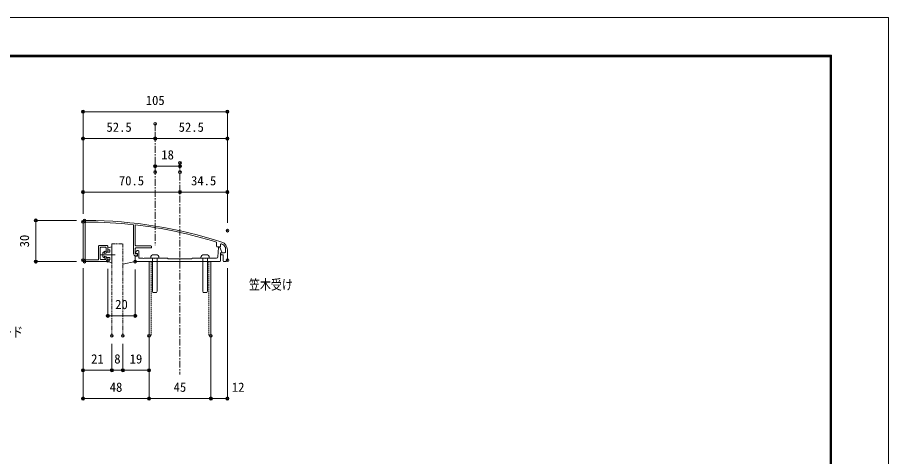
# Model space of a CAD drawing. Units: millimetres, scale not verified. Extents: x -1682 to 1682, y -1188 to 1188.
# Drawn here: x 415 to 1682, y 549 to 1188 of the extents above; entities that cross this region are included whole.
import ezdxf
from ezdxf.enums import TextEntityAlignment as Align

# ---------------------------------------------------------------- set-up
doc = ezdxf.new("R2010")
doc.units = ezdxf.units.MM
doc.header["$LTSCALE"] = 8
doc.header["$PDMODE"] = 32
doc.header["$PDSIZE"] = 4
for name, pattern in [('USER1', [2, 1.25, -0.25, 0.25, -0.25]), ('USER2', [1.25, 0.625, -0.125, 0.125, -0.125, 0.125, -0.125]), ('USER3', [0.375, 0.25, -0.125])]:
    doc.linetypes.add(name, pattern=pattern)
for name, color, linetype, lineweight in [('0-0_0', 7, 'Continuous', 18), ('0-1_DEFPOINTS', 7, 'Continuous', 18), ('0-3_MOJI', 7, 'Continuous', 18), ('0-4_アンカー', 4, 'Continuous', 18), ('0-5_WAKU', 7, 'Continuous', 18), ('0-6_6ﾊｯﾁﾝｸﾞ', 4, 'Continuous', 18), ('0-8_3中心線', 2, 'USER1', 18), ('0-9_41ｱﾙﾐ', 6, 'Continuous', 18), ('0-A_1手摺寸法', 7, 'Continuous', 18), ('0-D_2a', 1, 'USER2', 18), ('0-E_4アルミ', 6, 'Continuous', 18)]:
    doc.layers.add(name, color=color, linetype=linetype, lineweight=lineweight)
doc.layers.add('0-2_笠木', color=7, linetype='Continuous')
doc.styles.add('ＭＳ ゴシック', font='')
doc.styles.get('ＭＳ ゴシック').set_extended_font_data('MS Gothic')

# ---------------------------------------------------------------- blocks, each defined once
blk = doc.blocks.new('_ORIGIN2')
at = {"layer": '0-0_0'}
blk.add_line((-1, 0), (-2, 0), dxfattribs=at)
for radius in [1, 0.5]:
    blk.add_circle((0, 0), radius, dxfattribs=at)
blk = doc.blocks.new('D10')
at = {"layer": '0-1_DEFPOINTS'}
for p in [(1111.5, 4190.65), (1111.5, 3870.58), (1531.5, 3844.69)]:
    blk.add_point(p, dxfattribs=at)
at = {"layer": '0-A_1手摺寸法'}
for p, q in [((1111.5, 3893.58), (1111.5, 4190.65)), ((1522.3, 4190.65), (1120.7, 4190.65)), ((1531.5, 3867.69), (1531.5, 4190.65))]:
    blk.add_line(p, q, dxfattribs=at)
at = {"layer": '0-A_1手摺寸法', "xscale": 4.6, "yscale": 4.6, "rotation": 180}
blk.add_blockref('_ORIGIN2', (1111.5, 4190.65), dxfattribs=at)
at = {"layer": '0-A_1手摺寸法', "xscale": 4.6, "yscale": 4.6}
blk.add_blockref('_ORIGIN2', (1531.5, 4190.65), dxfattribs=at)
at = {"layer": '0-A_1手摺寸法', "style": 'ＭＳ ゴシック'}
blk.add_text('105', height=26.98, dxfattribs=at).set_placement((1293.9, 4202.15), align=Align.BOTTOM_LEFT)
blk = doc.blocks.new('D19')
at = {"layer": '0-1_DEFPOINTS'}
for p in [(1321.5, 4155.19), (1321.5, 4112.63), (1531.5, 3844.69)]:
    blk.add_point(p, dxfattribs=at)
at = {"layer": '0-A_1手摺寸法'}
for p, q in [((1321.5, 4132.19), (1321.5, 4112.63)), ((1522.3, 4112.63), (1330.7, 4112.63)), ((1531.5, 3867.69), (1531.5, 4112.63))]:
    blk.add_line(p, q, dxfattribs=at)
at = {"layer": '0-A_1手摺寸法', "xscale": 4.6, "yscale": 4.6, "rotation": 180}
blk.add_blockref('_ORIGIN2', (1321.5, 4112.63), dxfattribs=at)
at = {"layer": '0-A_1手摺寸法', "xscale": 4.6, "yscale": 4.6}
blk.add_blockref('_ORIGIN2', (1531.5, 4112.63), dxfattribs=at)
at = {"layer": '0-A_1手摺寸法', "style": 'ＭＳ ゴシック'}
blk.add_text('52.5', height=26.98, dxfattribs=at).set_placement((1389.7, 4124.13), align=Align.BOTTOM_LEFT)
blk = doc.blocks.new('D20')
at = {"layer": '0-1_DEFPOINTS'}
for p in [(1321.5, 4155.19), (1111.5, 4112.63), (1111.5, 3870.58)]:
    blk.add_point(p, dxfattribs=at)
at = {"layer": '0-A_1手摺寸法'}
for p, q in [((1321.5, 4132.19), (1321.5, 4112.63)), ((1111.5, 3893.58), (1111.5, 4112.63)), ((1312.3, 4112.63), (1120.7, 4112.63))]:
    blk.add_line(p, q, dxfattribs=at)
at = {"layer": '0-A_1手摺寸法', "xscale": 4.6, "yscale": 4.6, "rotation": 180}
blk.add_blockref('_ORIGIN2', (1111.5, 4112.63), dxfattribs=at)
at = {"layer": '0-A_1手摺寸法', "xscale": 4.6, "yscale": 4.6}
blk.add_blockref('_ORIGIN2', (1321.5, 4112.63), dxfattribs=at)
at = {"layer": '0-A_1手摺寸法', "style": 'ＭＳ ゴシック'}
blk.add_text('52.5', height=26.98, dxfattribs=at).set_placement((1179.7, 4124.13), align=Align.BOTTOM_LEFT)
blk = doc.blocks.new('D21')
at = {"layer": '0-1_DEFPOINTS'}
for p in [(1393.5, 4042.24), (1393.5, 3956.91), (1531.5, 3844.69)]:
    blk.add_point(p, dxfattribs=at)
at = {"layer": '0-A_1手摺寸法'}
blk.add_line((1522.3, 3956.91), (1402.7, 3956.91), dxfattribs=at)
at = {"layer": '0-A_1手摺寸法', "xscale": 4.6, "yscale": 4.6, "rotation": 180}
blk.add_blockref('_ORIGIN2', (1393.5, 3956.91), dxfattribs=at)
at = {"layer": '0-A_1手摺寸法', "xscale": 4.6, "yscale": 4.6}
blk.add_blockref('_ORIGIN2', (1531.5, 3956.91), dxfattribs=at)
at = {"layer": '0-A_1手摺寸法', "style": 'ＭＳ ゴシック'}
blk.add_text('34.5', height=26.98, dxfattribs=at).set_placement((1425.7, 3968.41), align=Align.BOTTOM_LEFT)
blk = doc.blocks.new('D22')
at = {"layer": '0-1_DEFPOINTS'}
for p in [(1393.5, 4042.24), (1111.5, 3956.91), (1111.5, 3870.58)]:
    blk.add_point(p, dxfattribs=at)
at = {"layer": '0-A_1手摺寸法'}
blk.add_line((1384.3, 3956.91), (1120.7, 3956.91), dxfattribs=at)
at = {"layer": '0-A_1手摺寸法', "xscale": 4.6, "yscale": 4.6, "rotation": 180}
blk.add_blockref('_ORIGIN2', (1111.5, 3956.91), dxfattribs=at)
at = {"layer": '0-A_1手摺寸法', "xscale": 4.6, "yscale": 4.6}
blk.add_blockref('_ORIGIN2', (1393.5, 3956.91), dxfattribs=at)
at = {"layer": '0-A_1手摺寸法', "style": 'ＭＳ ゴシック'}
blk.add_text('70.5', height=26.98, dxfattribs=at).set_placement((1215.7, 3968.41), align=Align.BOTTOM_LEFT)
blk = doc.blocks.new('D23')
at = {"layer": '0-1_DEFPOINTS'}
for p in [(1531.5, 3758.58), (1483.5, 3538.5), (1483.5, 3356.27)]:
    blk.add_point(p, dxfattribs=at)
at = {"layer": '0-A_1手摺寸法'}
for p, q in [((1531.5, 3735.58), (1531.5, 3356.27)), ((1483.5, 3515.5), (1483.5, 3356.27)), ((1522.3, 3356.27), (1492.7, 3356.27))]:
    blk.add_line(p, q, dxfattribs=at)
at = {"layer": '0-A_1手摺寸法', "xscale": 4.6, "yscale": 4.6, "rotation": 180}
blk.add_blockref('_ORIGIN2', (1483.5, 3356.27), dxfattribs=at)
at = {"layer": '0-A_1手摺寸法', "xscale": 4.6, "yscale": 4.6}
blk.add_blockref('_ORIGIN2', (1531.5, 3356.27), dxfattribs=at)
at = {"layer": '0-A_1手摺寸法', "style": 'ＭＳ ゴシック'}
blk.add_text('12', height=26.98, dxfattribs=at).set_placement((1544.43, 3367.77), align=Align.BOTTOM_LEFT)
blk = doc.blocks.new('D24')
at = {"layer": '0-1_DEFPOINTS'}
for p in [(1303.5, 3538.5), (1483.5, 3538.5), (1303.5, 3356.27)]:
    blk.add_point(p, dxfattribs=at)
at = {"layer": '0-A_1手摺寸法'}
for p, q in [((1303.5, 3515.5), (1303.5, 3356.27)), ((1483.5, 3515.5), (1483.5, 3356.27)), ((1474.3, 3356.27), (1312.7, 3356.27))]:
    blk.add_line(p, q, dxfattribs=at)
at = {"layer": '0-A_1手摺寸法', "xscale": 4.6, "yscale": 4.6, "rotation": 180}
blk.add_blockref('_ORIGIN2', (1303.5, 3356.27), dxfattribs=at)
at = {"layer": '0-A_1手摺寸法', "xscale": 4.6, "yscale": 4.6}
blk.add_blockref('_ORIGIN2', (1483.5, 3356.27), dxfattribs=at)
at = {"layer": '0-A_1手摺寸法', "style": 'ＭＳ ゴシック'}
blk.add_text('45', height=26.98, dxfattribs=at).set_placement((1375.1, 3367.77), align=Align.BOTTOM_LEFT)
blk = doc.blocks.new('D25')
at = {"layer": '0-1_DEFPOINTS'}
for p in [(1111.5, 3758.58), (1303.5, 3538.5), (1111.5, 3356.27)]:
    blk.add_point(p, dxfattribs=at)
at = {"layer": '0-A_1手摺寸法'}
for p, q in [((1111.5, 3735.58), (1111.5, 3356.27)), ((1303.5, 3515.5), (1303.5, 3356.27)), ((1294.3, 3356.27), (1120.7, 3356.27))]:
    blk.add_line(p, q, dxfattribs=at)
at = {"layer": '0-A_1手摺寸法', "xscale": 4.6, "yscale": 4.6, "rotation": 180}
blk.add_blockref('_ORIGIN2', (1111.5, 3356.27), dxfattribs=at)
at = {"layer": '0-A_1手摺寸法', "xscale": 4.6, "yscale": 4.6}
blk.add_blockref('_ORIGIN2', (1303.5, 3356.27), dxfattribs=at)
at = {"layer": '0-A_1手摺寸法', "style": 'ＭＳ ゴシック'}
blk.add_text('48', height=26.98, dxfattribs=at).set_placement((1189.1, 3367.77), align=Align.BOTTOM_LEFT)
blk = doc.blocks.new('D26')
at = {"layer": '0-1_DEFPOINTS'}
for p in [(1227.5, 3538.5), (1303.5, 3538.5), (1227.5, 3438.6)]:
    blk.add_point(p, dxfattribs=at)
at = {"layer": '0-A_1手摺寸法'}
for p, q in [((1227.5, 3515.5), (1227.5, 3438.6)), ((1303.5, 3515.5), (1303.5, 3438.6)), ((1294.3, 3438.6), (1236.7, 3438.6))]:
    blk.add_line(p, q, dxfattribs=at)
at = {"layer": '0-A_1手摺寸法', "xscale": 4.6, "yscale": 4.6, "rotation": 180}
blk.add_blockref('_ORIGIN2', (1227.5, 3438.6), dxfattribs=at)
at = {"layer": '0-A_1手摺寸法', "xscale": 4.6, "yscale": 4.6}
blk.add_blockref('_ORIGIN2', (1303.5, 3438.6), dxfattribs=at)
at = {"layer": '0-A_1手摺寸法', "style": 'ＭＳ ゴシック'}
blk.add_text('19', height=26.98, dxfattribs=at).set_placement((1247.1, 3450.1), align=Align.BOTTOM_LEFT)
blk = doc.blocks.new('D27')
at = {"layer": '0-1_DEFPOINTS'}
for p in [(1195.5, 3538.5), (1227.5, 3538.5), (1195.5, 3438.6)]:
    blk.add_point(p, dxfattribs=at)
at = {"layer": '0-A_1手摺寸法'}
for p, q in [((1195.5, 3515.5), (1195.5, 3438.6)), ((1227.5, 3515.5), (1227.5, 3438.6)), ((1186.3, 3438.6), (1177.1, 3438.6)), ((1227.5, 3438.6), (1195.5, 3438.6)), ((1236.7, 3438.6), (1245.9, 3438.6))]:
    blk.add_line(p, q, dxfattribs=at)
at = {"layer": '0-A_1手摺寸法', "xscale": 4.6, "yscale": 4.6}
blk.add_blockref('_ORIGIN2', (1195.5, 3438.6), dxfattribs=at)
at = {"layer": '0-A_1手摺寸法', "xscale": 4.6, "yscale": 4.6, "rotation": 180}
blk.add_blockref('_ORIGIN2', (1227.5, 3438.6), dxfattribs=at)
at = {"layer": '0-A_1手摺寸法', "style": 'ＭＳ ゴシック'}
blk.add_text('8', height=27, dxfattribs=at).set_placement((1202.3, 3450.1), align=Align.BOTTOM_LEFT)
blk = doc.blocks.new('D28')
at = {"layer": '0-1_DEFPOINTS'}
for p in [(1115.5, 3874.58), (974.06, 3754.58), (1115.5, 3754.58)]:
    blk.add_point(p, dxfattribs=at)
at = {"layer": '0-A_1手摺寸法'}
for p, q in [((1092.5, 3874.58), (974.06, 3874.58)), ((974.06, 3865.38), (974.06, 3763.78)), ((1092.5, 3754.58), (974.06, 3754.58))]:
    blk.add_line(p, q, dxfattribs=at)
at = {"layer": '0-A_1手摺寸法', "xscale": 4.6, "yscale": 4.6}
for p, rotation in [((974.06, 3874.58), 90), ((974.06, 3754.58), 270)]:
    blk.add_blockref('_ORIGIN2', p, dxfattribs=dict(at, rotation=rotation))
at = {"layer": '0-A_1手摺寸法', "style": 'ＭＳ ゴシック'}
blk.add_text('30', height=26.98, rotation=90, dxfattribs=at).set_placement((962.56, 3796.18), align=Align.BOTTOM_LEFT)
blk = doc.blocks.new('D29')
at = {"layer": '0-1_DEFPOINTS'}
for p in [(1111.5, 3758.58), (1195.5, 3538.5), (1195.5, 3438.6)]:
    blk.add_point(p, dxfattribs=at)
at = {"layer": '0-A_1手摺寸法'}
for p, q in [((1111.5, 3735.58), (1111.5, 3438.6)), ((1195.5, 3515.5), (1195.5, 3438.6)), ((1120.7, 3438.6), (1186.3, 3438.6))]:
    blk.add_line(p, q, dxfattribs=at)
at = {"layer": '0-A_1手摺寸法', "xscale": 4.6, "yscale": 4.6, "rotation": 180}
blk.add_blockref('_ORIGIN2', (1111.5, 3438.6), dxfattribs=at)
at = {"layer": '0-A_1手摺寸法', "xscale": 4.6, "yscale": 4.6}
blk.add_blockref('_ORIGIN2', (1195.5, 3438.6), dxfattribs=at)
at = {"layer": '0-A_1手摺寸法', "style": 'ＭＳ ゴシック'}
blk.add_text('21', height=26.98, dxfattribs=at).set_placement((1135.1, 3450.1), align=Align.BOTTOM_LEFT)
blk = doc.blocks.new('D30')
at = {"layer": '0-1_DEFPOINTS'}
for p in [(1321.5, 4032.31), (1321.5, 4015.25), (1393.5, 4015.25)]:
    blk.add_point(p, dxfattribs=at)
at = {"layer": '0-A_1手摺寸法'}
blk.add_line((1384.3, 4032.31), (1330.7, 4032.31), dxfattribs=at)
at = {"layer": '0-A_1手摺寸法', "xscale": 4.6, "yscale": 4.6, "rotation": 180}
blk.add_blockref('_ORIGIN2', (1321.5, 4032.31), dxfattribs=at)
at = {"layer": '0-A_1手摺寸法', "xscale": 4.6, "yscale": 4.6}
blk.add_blockref('_ORIGIN2', (1393.5, 4032.31), dxfattribs=at)
at = {"layer": '0-A_1手摺寸法', "style": 'ＭＳ ゴシック'}
blk.add_text('18', height=26.98, dxfattribs=at).set_placement((1339.1, 4043.81), align=Align.BOTTOM_LEFT)
blk = doc.blocks.new('hbk-145')
at = {"layer": '0-A_1手摺寸法', "color": 3}
for p, q in [((-11.6, 0), (11.6, 0)), ((-11.6, 0), (-10, -6)), ((0, 4.729), (0, -16.998)), ((11.6, 0), (10, -6)), ((-10, -6), (-7.4, -6)), ((-7.4, -3), (-4, -3)), ((-7.4, -3), (-7.4, -6)), ((-3, -13.4), (-5.152, -10.463)), ((-4.78, -10.025), (-2, -11.4)), ((-4, -3), (-4, -8.4)), ((-4, -8.4), (-2.5, -8.4)), ((-2, -11.4), (-2.5, -8.4)), ((2, -11.4), (2.5, -8.4)), ((2, -11.4), (4.78, -10.025)), ((2.5, -8.4), (4, -8.4)), ((3, -13.4), (5.152, -10.463)), ((4, -3), (7.4, -3)), ((4, -3), (4, -8.4)), ((7.4, -3), (7.4, -6)), ((7.4, -6), (10, -6)), ((-3, -13.4), (3, -13.4))]:
    blk.add_line(p, q, dxfattribs=at)
for centre, start, end in [((-4.9, -10.3), 66.37062, 212.90524), ((4.9, -10.3), 327.09476, 113.62938)]:
    blk.add_arc(centre, 0.3, start, end, dxfattribs=at)
blk = doc.blocks.new('A$C594941D8')
at = {"layer": '0-9_41ｱﾙﾐ'}
for p, q in [((0, 2), (0, 58)), ((6.015, 60), (2, 60)), ((3, 3.4), (3, 55.605)), ((73.6, 11.4), (73.6, 53.669)), ((76, 24), (76, 53.398)), ((194.16, 22.4), (194.16, 28.393)), ((22.7, 3.4), (22.7, 22.4)), ((23.7, 23.4), (35, 23.4)), ((25.1, 4), (25.1, 20)), ((26.1, 21), (32.6, 21)), ((33.6, 20), (33.6, 14)), ((33.6, 14), (36, 14)), ((36, 14), (36, 22.4)), ((76, 11.4), (76, 19)), ((98.8, 23), (77, 23)), ((77, 20), (98.8, 20)), ((99.8, 21), (99.8, 22)), ((199.16, 21.4), (195.16, 21.4)), ((200.16, 22.4), (200.16, 25.095)), ((206, 13), (200.2, 13)), ((207, 14), (207, 20.437)), ((210, 2), (210, 17.096)), ((2, 0), (35, 0)), ((4, 2.4), (21.7, 2.4)), ((32.6, 3), (26.1, 3)), ((78.8, 11.4), (76, 11.4)), ((77.559, 8.4), (76.6, 8.4)), ((78.496, 9.049), (79.175, 10.86)), ((199.821, 12.474), (200.417, 10.684)), ((201.366, 10), (203, 10)), ((204, 9), (204, 1)), ((205, 0), (208, 0))]:
    blk.add_line(p, q, dxfattribs=at)
blk.add_lwpolyline([(36, 1), (36, 6), (33.6, 6), (33.6, 4)], dxfattribs=at)
for centre, radius, start, end in [((2, 58), 2, 90, 180), ((5, 55.605), 2, 89.77832, 180), ((2.519, -585.514), 643.124, 83.65448, 89.77832), ((2.519, -585.514), 645.524, 72.02754, 89.68976), ((2.519, -585.514), 643.124, 72.66345, 83.4393), ((201.16, 25.095), 1, 68.44206, 180), ((198, 17.096), 9.6, 20.36413, 68.44206), ((198, 17.096), 12, 0, 72.03027), ((23.7, 22.4), 1, 90, 180), ((26.1, 20), 1, 90, 180), ((32.6, 20), 1, 0, 90), ((35, 22.4), 1, 0, 90), ((77, 24), 1, 180, 270), ((77, 19), 1, 90, 180), ((98.8, 22), 1, 0, 90), ((98.8, 21), 1, 270, 0), ((195.16, 22.4), 1, 180, 270), ((199.16, 22.4), 1, 270, 0), ((200.2, 12.6), 0.4, 90, 198.43495), ((206, 14), 1, 270, 0), ((2, 2), 2, 180, 270), ((4, 3.4), 1, 180, 270), ((21.7, 3.4), 1, 270, 0), ((26.1, 4), 1, 180, 270), ((32.6, 4), 1, 270, 0), ((35, 1), 1, 270, 0), ((76.6, 11.4), 3, 180, 270), ((77.559, 9.4), 1, 270, 339.44395), ((78.8, 11), 0.4, 339.44395, 90), ((201.366, 11), 1, 198.43495, 270), ((203, 9), 1, 0, 90), ((205, 1), 1, 180, 270), ((208, 2), 2, 270, 0)]:
    blk.add_arc(centre, radius, start, end, dxfattribs=at)
blk = doc.blocks.new('A$C11B75666')
at = {"layer": '0-9_41ｱﾙﾐ'}
for p, q in [((1.99, 15.476), (0.203, 12.171)), ((4.4, 16), (2.87, 16)), ((5.4, 15), (5.4, 5)), ((120.977, 20.625), (120.117, 6.875)), ((124, 1), (124, 13)), ((124, 13), (125.4, 13)), ((0, 7.6), (0, 0)), ((123, 0), (0, 0)), ((0.4, 8), (3, 8)), ((0.577, 11.631), (3, 11.631)), ((3, 11.631), (3, 8)), ((10.961, 5), (5.4, 5))]:
    blk.add_line(p, q, dxfattribs=at)
for points in [[(125.775, 13.54), (123.2, 21), (121.376, 21)], [(13.039, 5), (12, 4.4), (10.961, 5)], [(48, 4), (47, 5), (29.439, 5), (28.4, 4.4), (27.361, 5), (13.039, 5)], [(118.121, 5), (102.639, 5), (101.6, 4.4), (100.561, 5), (83, 5), (82, 4), (48, 4)]]:
    blk.add_lwpolyline(points, dxfattribs=at)
for centre, radius, start, end in [((2.87, 15), 1, 90, 151.58841), ((4.4, 15), 1, 0, 90), ((121.376, 20.6), 0.4, 90, 176.42367), ((125.4, 13.4), 0.4, 270, 20.55605), ((0.4, 7.6), 0.4, 90, 180), ((0.577, 12.031), 0.4, 159.44395, 270), ((118.121, 7), 2, 270, 356.42367), ((123, 1), 1, 270, 0)]:
    blk.add_arc(centre, radius, start, end, dxfattribs=at)
blk = doc.blocks.new('D60')
at = {"layer": '0-1_DEFPOINTS'}
for p in [(1183.5, 3756.58), (1263.5, 3754.58), (1263.5, 3596.99)]:
    blk.add_point(p, dxfattribs=at)
at = {"layer": '0-A_1手摺寸法'}
for p, q in [((1183.5, 3733.58), (1183.5, 3596.99)), ((1263.5, 3731.58), (1263.5, 3596.99)), ((1192.7, 3596.99), (1254.3, 3596.99))]:
    blk.add_line(p, q, dxfattribs=at)
at = {"layer": '0-A_1手摺寸法', "xscale": 4.6, "yscale": 4.6, "rotation": 180}
blk.add_blockref('_ORIGIN2', (1183.5, 3596.99), dxfattribs=at)
at = {"layer": '0-A_1手摺寸法', "xscale": 4.6, "yscale": 4.6}
blk.add_blockref('_ORIGIN2', (1263.5, 3596.99), dxfattribs=at)
at = {"layer": '0-A_1手摺寸法', "style": 'ＭＳ ゴシック'}
blk.add_text('20', height=26.98, dxfattribs=at).set_placement((1205.1, 3608.49), align=Align.BOTTOM_LEFT)

msp = doc.modelspace()

# ---------------------------------------------------------------- linework, layer by layer
at = {"layer": '0-0_0'}
for p, q in [((606.305, 832.773), (606.305, 713.234)), ((696.305, 832.773), (696.305, 713.234))]:
    msp.add_line(p, q, dxfattribs=at)
at = {"layer": '0-1_DEFPOINTS', "color": 5}
for p, q in [((1682, 1188), (-1682, 1188)), ((1682, -1188), (1682, 1188))]:
    msp.add_line(p, q, dxfattribs=at)
at = {"layer": '0-5_WAKU'}
for p, q in [((1599.2, 1133.2), (-1603.2, 1133.2)), ((1598.6, 1132.6), (-1602.6, 1132.6)), ((1598, 1132), (-1602, 1132)), ((1597.4, 1131.4), (-1601.4, 1131.4)), ((1596.8, 1130.8), (-1600.8, 1130.8)), ((1596.8, -1126.8), (1596.8, 1130.8)), ((1597.4, -1127.4), (1597.4, 1131.4)), ((1598, -1128), (1598, 1132)), ((1598.6, -1128.6), (1598.6, 1132.6)), ((1599.2, -1129.2), (1599.2, 1133.2))]:
    msp.add_line(p, q, dxfattribs=at)
at = {"layer": '0-6_6ﾊｯﾁﾝｸﾞ'}
for p, q in [((608.685, 838.773), (608.685, 838.173)), ((620.285, 837.773), (609.085, 837.773)), ((611.185, 837.773), (611.185, 789.696)), ((616.685, 842.773), (612.685, 842.773)), ((618.185, 837.773), (618.185, 789.696)), ((620.685, 838.773), (620.685, 838.173)), ((681.885, 838.773), (681.885, 838.173)), ((682.285, 837.773), (693.485, 837.773)), ((684.385, 837.773), (684.385, 789.696)), ((685.885, 842.773), (689.885, 842.773)), ((691.385, 837.773), (691.385, 789.696)), ((693.885, 838.773), (693.885, 838.173)), ((611.185, 789.696), (612.013, 787.696)), ((617.356, 787.696), (612.013, 787.696)), ((618.185, 789.696), (617.356, 787.696)), ((684.385, 789.696), (685.213, 787.696)), ((685.213, 787.696), (690.556, 787.696)), ((691.385, 789.696), (690.556, 787.696))]:
    msp.add_line(p, q, dxfattribs=at)
for centre, radius, start, end in [((612.685, 838.773), 4, 90, 180), ((609.085, 838.173), 0.4, 180, 270), ((616.685, 838.773), 4, 0, 90), ((620.285, 838.173), 0.4, 270, 0), ((685.885, 838.773), 4, 90, 180), ((682.285, 838.173), 0.4, 180, 270), ((689.885, 838.773), 4, 0, 90), ((693.485, 838.173), 0.4, 270, 0)]:
    msp.add_arc(centre, radius, start, end, dxfattribs=at)
at = {"layer": '0-8_3中心線'}
for p, q in [((615.305, 1033.079), (615.305, 856.945)), ((651.305, 976.602), (651.305, 668.773))]:
    msp.add_line(p, q, dxfattribs=at)
at = {"layer": '0-A_1手摺寸法', "color": 3}
msp.add_line((586.305, 832.773), (568.305, 828.964), dxfattribs=at)
at = {"layer": '0-D_2a'}
for p, q in [((552.305, 858.773), (552.305, 724.734)), ((552.305, 858.773), (568.305, 858.773)), ((568.305, 858.773), (568.305, 724.734))]:
    msp.add_line(p, q, dxfattribs=at)
at = {"layer": '0-E_4アルミ', "linetype": 'USER3'}
for p, q in [((609.305, 832.773), (609.305, 724.734)), ((693.305, 832.773), (693.305, 724.734))]:
    msp.add_line(p, q, dxfattribs=at)

# ---------------------------------------------------------------- block references
at = {"layer": '0-2_笠木'}
msp.add_blockref('A$C594941D8', (510.305, 832.773), dxfattribs=at)
at = {"layer": '0-4_アンカー'}
msp.add_blockref('A$C11B75666', (586.305, 832.773), dxfattribs=at)
at = {"layer": '0-A_1手摺寸法', "xscale": 0.5, "yscale": 0.5}
for name in ['D10', 'D20', 'D19', 'D30', 'D22', 'D21', 'D28', 'D25', 'D29', 'D23', 'D60', 'D27', 'D26', 'D24']:
    msp.add_blockref(name, (-45.445, -1044.515), dxfattribs=at)
at = {"layer": '0-A_1手摺寸法', "rotation": 270}
msp.add_blockref('hbk-145', (552.305, 842.773), dxfattribs=at)

# ---------------------------------------------------------------- texts
at = {"layer": '0-3_MOJI', "style": 'ＭＳ ゴシック', "width": 0.8}
for s, p in [('笠木受け', (751.589, 787.631)), ('先付けビード', (327.01, 718.575))]:
    msp.add_text(s, height=14.66, dxfattribs=at).set_placement(p, align=Align.BOTTOM_LEFT)

doc.saveas('drawing.dxf')
